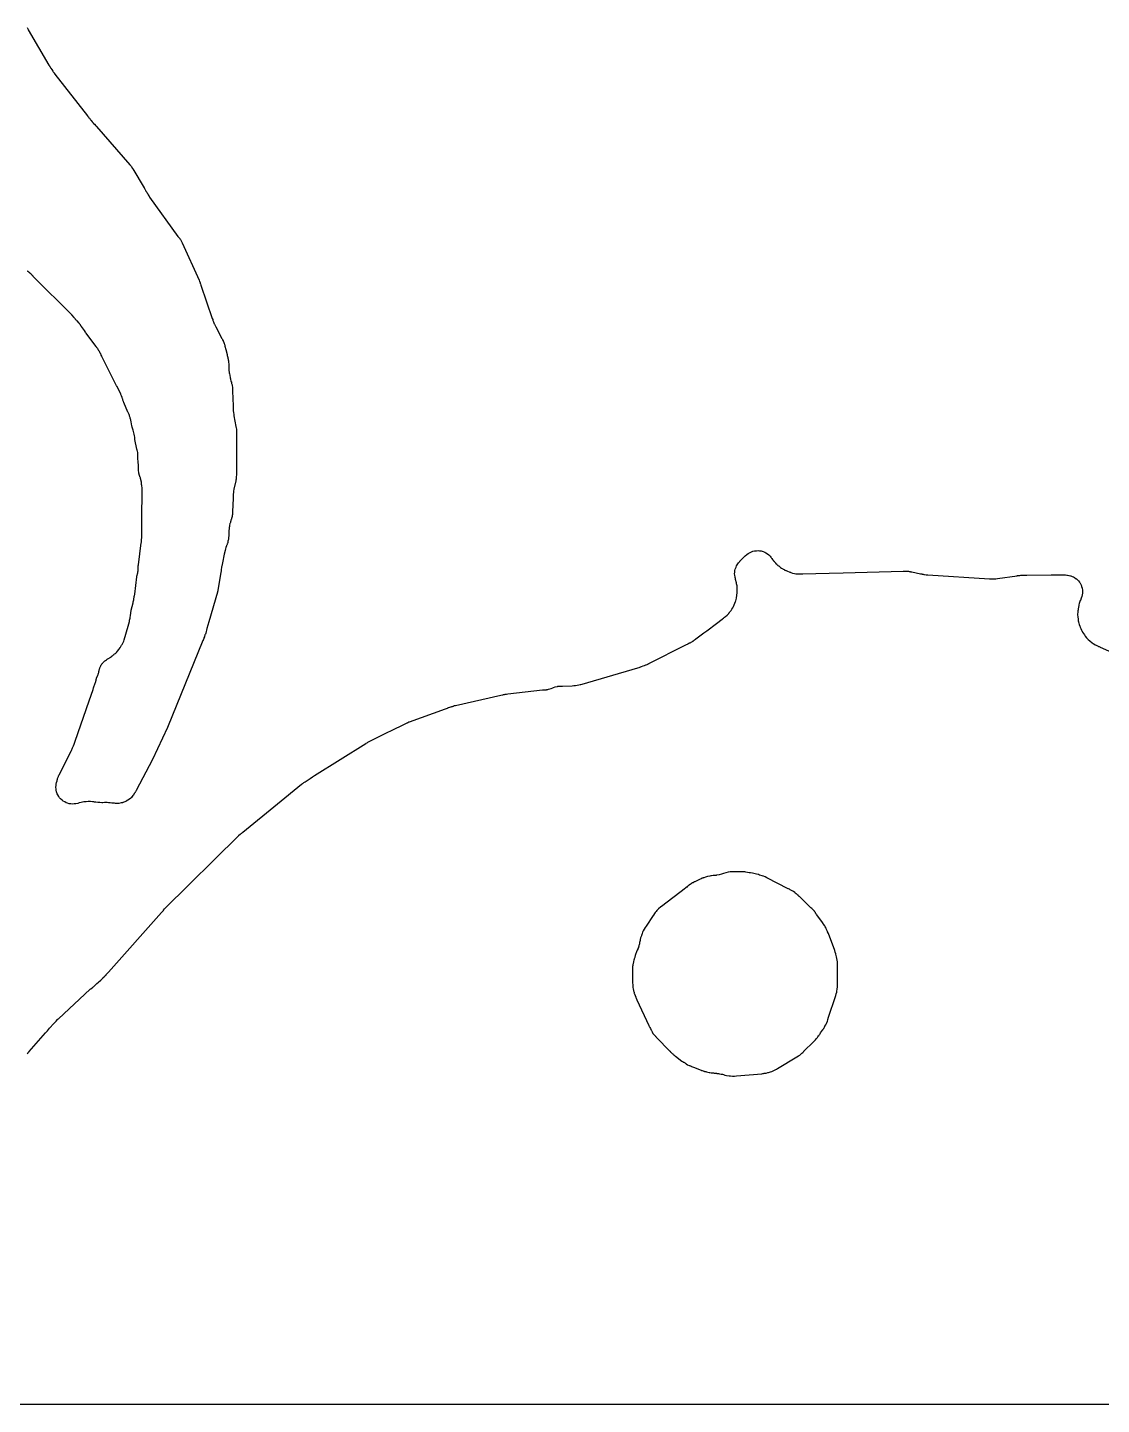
# Model space of a CAD drawing. Header units: millimetres. Extents: x 0 to 300, y 0 to 300.
# Drawn here: x 86.5 to 162.6, y -0.1 to 97.5 of the extents above; entities that cross this region are included whole.
import ezdxf

# ---------------------------------------------------------------- set-up
doc = ezdxf.new("R2010")
doc.units = ezdxf.units.MM
doc.layers.add('CUT', color=7, linetype='CONTINUOUS')

msp = doc.modelspace()

# ---------------------------------------------------------------- linework, layer by layer
at = {"layer": 'CUT'}
for points in [[(86.48, 97.51), (86.55, 97.38), (86.57, 97.35), (88.03, 94.85), (88.07, 94.79), (88.08, 94.78), (88.09, 94.76), (88.11, 94.73), (88.12, 94.71), (88.12, 94.7), (88.15, 94.65), (88.17, 94.62), (88.23, 94.53), (88.32, 94.41), (88.34, 94.38), (88.41, 94.29), (88.41, 94.28), (88.46, 94.21), (90.76, 91.25), (90.78, 91.24), (90.79, 91.22), (90.79, 91.21), (90.82, 91.18), (90.83, 91.17), (90.84, 91.15), (90.86, 91.12), (90.9, 91.08), (90.92, 91.06), (90.92, 91.05), (90.94, 91.03), (90.96, 91.01), (90.98, 90.98), (90.99, 90.97), (91, 90.96), (91, 90.95), (91.01, 90.95), (91.01, 90.94), (91.02, 90.93), (91.02, 90.92), (91.09, 90.83), (91.15, 90.77), (91.16, 90.76), (91.17, 90.75), (91.17, 90.74), (91.26, 90.65), (91.36, 90.55), (91.39, 90.51), (91.4, 90.5), (93.77, 87.79), (93.85, 87.69), (93.96, 87.53), (93.97, 87.5), (94.78, 86.15), (94.78, 86.14), (94.8, 86.12), (94.81, 86.1), (94.83, 86.06), (94.84, 86.04), (94.85, 86.02), (94.87, 85.99), (94.88, 85.97), (94.91, 85.91), (94.92, 85.9), (94.94, 85.86), (94.95, 85.85), (94.96, 85.84), (94.97, 85.83), (94.97, 85.82), (94.98, 85.81), (95, 85.78), (95, 85.77), (95, 85.76), (95.01, 85.75), (95.02, 85.73), (95.03, 85.72), (95.04, 85.7), (95.06, 85.66), (95.11, 85.59), (95.12, 85.57), (95.13, 85.56), (95.17, 85.49), (97.17, 82.7), (97.23, 82.64), (97.24, 82.62), (97.28, 82.57), (97.3, 82.55), (97.31, 82.54), (97.35, 82.48), (97.43, 82.34), (97.45, 82.3), (97.48, 82.24), (98.67, 79.6), (98.71, 79.5), (98.72, 79.48), (98.73, 79.46), (98.74, 79.43), (98.74, 79.42), (98.74, 79.41), (98.76, 79.37), (98.77, 79.35), (98.79, 79.26), (99.6, 76.88), (99.64, 76.81), (99.64, 76.8), (99.65, 76.75), (99.69, 76.64), (99.75, 76.51), (99.76, 76.49), (99.78, 76.45), (99.79, 76.43), (99.86, 76.3), (100.28, 75.48), (100.29, 75.46), (100.3, 75.44), (100.32, 75.41), (100.34, 75.37), (100.37, 75.3), (100.37, 75.29), (100.38, 75.28), (100.4, 75.25), (100.41, 75.21), (100.42, 75.2), (100.42, 75.19), (100.42, 75.18), (100.45, 75.12), (100.47, 75.07), (100.47, 75.06), (100.47, 75.05), (100.48, 75.04), (100.49, 74.99), (100.49, 74.98), (100.5, 74.93), (100.56, 74.69), (100.65, 74.33), (100.66, 74.27), (100.66, 74.26), (100.67, 74.23), (100.67, 74.22), (100.68, 74.21), (100.68, 74.2), (100.68, 74.19), (100.69, 74.17), (100.69, 74.16), (100.7, 74.14), (100.71, 74.11), (100.71, 74.1), (100.71, 74.09), (100.71, 74.08), (100.72, 74.04), (100.73, 74.02), (100.74, 74), (100.74, 73.97), (100.76, 73.88), (100.76, 73.85), (100.76, 73.77), (100.77, 73.67), (100.77, 73.66), (100.77, 73.6), (100.79, 73.25), (100.79, 73.24), (100.79, 73.22), (100.79, 73.19), (100.8, 73.13), (100.8, 73.08), (100.81, 73.07), (100.81, 73.06), (100.81, 73.05), (100.81, 73.04), (100.81, 73.02), (100.82, 72.98), (100.82, 72.97), (100.84, 72.87), (100.84, 72.86), (100.87, 72.69), (100.89, 72.61), (100.9, 72.57), (100.9, 72.56), (100.93, 72.47), (100.93, 72.46), (100.95, 72.4), (100.96, 72.39), (100.96, 72.38), (100.96, 72.37), (100.96, 72.35), (100.97, 72.34), (100.98, 72.3), (100.98, 72.29), (101.01, 72.18), (101.02, 72.16), (101.02, 72.13), (101.03, 72), (101.03, 71.99), (101.04, 71.84), (101.05, 71.81), (101.05, 71.8), (101.05, 71.74), (101.08, 70.7), (101.08, 70.64), (101.08, 70.62), (101.08, 70.52), (101.08, 70.44), (101.08, 70.34), (101.1, 70.23), (101.13, 70.09), (101.13, 70.06), (101.13, 70.04), (101.14, 69.98), (101.28, 69.24), (101.28, 69.22), (101.29, 69.17), (101.32, 69.03), (101.32, 68.96), (101.33, 68.88), (101.33, 65.97), (101.33, 65.92), (101.32, 65.84), (101.32, 65.81), (101.31, 65.66), (101.31, 65.65), (101.31, 65.6), (101.3, 65.55), (101.29, 65.49), (101.28, 65.44), (101.27, 65.4), (101.27, 65.38), (101.14, 64.8), (101.13, 64.78), (101.11, 64.68), (101.1, 64.56), (101.09, 64.44), (101.09, 64.27), (101.08, 64.15), (101.08, 64.14), (101.06, 63.67), (101.04, 63.18), (101.04, 63.14), (101.03, 63.07), (101.03, 63.01), (101.03, 63), (101.03, 62.99), (101.03, 62.98), (101.03, 62.97), (101.02, 62.96), (101.02, 62.95), (101.02, 62.94), (101.02, 62.93), (101.02, 62.92), (101.01, 62.87), (101.01, 62.84), (101, 62.81), (101, 62.8), (100.99, 62.76), (100.99, 62.75), (100.98, 62.73), (100.98, 62.72), (100.97, 62.68), (100.96, 62.67), (100.96, 62.66), (100.95, 62.65), (100.93, 62.59), (100.92, 62.56), (100.92, 62.54), (100.91, 62.53), (100.9, 62.5), (100.89, 62.44), (100.87, 62.38), (100.86, 62.36), (100.83, 62.21), (100.82, 62.14), (100.81, 62.08), (100.81, 62.06), (100.81, 62.05), (100.81, 62.03), (100.81, 62.02), (100.8, 62), (100.8, 61.94), (100.79, 61.88), (100.78, 61.6), (100.78, 61.55), (100.77, 61.49), (100.76, 61.37), (100.76, 61.32), (100.75, 61.22), (100.74, 61.18), (100.72, 61.11), (100.71, 61.05), (100.7, 61.02), (100.7, 61.01), (100.68, 60.95), (100.66, 60.91), (100.65, 60.88), (100.63, 60.83), (100.63, 60.82), (100.62, 60.8), (100.61, 60.77), (100.57, 60.66), (100.54, 60.56), (100.51, 60.45), (100.5, 60.37), (100.49, 60.36), (100.45, 60.19), (100.34, 59.57), (100.34, 59.56), (100.3, 59.45), (100.28, 59.34), (100.27, 59.28), (100.26, 59.25), (100.24, 59.11), (100.24, 59.06), (100.23, 58.97), (100.23, 58.96), (100.22, 58.9), (100, 57.6), (99.99, 57.57), (99.98, 57.53), (99.97, 57.5), (99.37, 55.39), (99.3, 55.16), (99.23, 54.91), (99.14, 54.59), (99.12, 54.52), (99.11, 54.49), (99.11, 54.48), (99.09, 54.46), (99.06, 54.36), (99.06, 54.34), (99.06, 54.33), (99.05, 54.32), (99.02, 54.26), (99.01, 54.21), (99, 54.19), (99, 54.18), (98.98, 54.15), (98.96, 54.1), (98.95, 54.07), (98.94, 54.06), (96.44, 47.91), (95.37, 45.63), (94.21, 43.43), (94.19, 43.39), (94.17, 43.35), (94.16, 43.33), (94.15, 43.31), (94.14, 43.29), (94.13, 43.28), (94.12, 43.27), (94.1, 43.24), (93.99, 43.08), (93.98, 43.07), (93.88, 42.94), (93.87, 42.93), (93.86, 42.92), (93.85, 42.92), (93.83, 42.9), (93.74, 42.82), (93.63, 42.74), (93.51, 42.67), (93.5, 42.67), (93.49, 42.66), (93.33, 42.6), (93.3, 42.58), (93.28, 42.58), (93.27, 42.57), (93.26, 42.57), (93.25, 42.57), (93.23, 42.56), (93.22, 42.56), (93.14, 42.55), (92.99, 42.52), (92.85, 42.51), (92.76, 42.52), (92.67, 42.53), (92.53, 42.54), (92.52, 42.54), (92.51, 42.54), (92.5, 42.54), (92.38, 42.56), (92.3, 42.57), (92.25, 42.57), (92.16, 42.58), (92.07, 42.58), (92.05, 42.58), (91.98, 42.58), (91.85, 42.57), (91.78, 42.57), (91.65, 42.58), (91.64, 42.58), (91.53, 42.59), (91.49, 42.59), (91.36, 42.6), (91.27, 42.61), (91.21, 42.62), (91.11, 42.64), (90.98, 42.65), (90.89, 42.65), (90.81, 42.65), (90.67, 42.64), (90.5, 42.62), (90.4, 42.61), (90.31, 42.58), (90.18, 42.55), (90.07, 42.52), (89.94, 42.49), (89.81, 42.48), (89.69, 42.47), (89.59, 42.48), (89.46, 42.5), (89.34, 42.53), (89.26, 42.57), (89.16, 42.62), (89.04, 42.69), (88.96, 42.75), (88.86, 42.85), (88.79, 42.92), (88.73, 43.01), (88.66, 43.13), (88.62, 43.21), (88.58, 43.33), (88.55, 43.45), (88.54, 43.54), (88.53, 43.67), (88.54, 43.78), (88.55, 43.88), (88.58, 44), (88.58, 44.02), (88.59, 44.05), (88.59, 44.06), (88.61, 44.12), (88.61, 44.13), (88.61, 44.14), (88.61, 44.15), (88.61, 44.16), (88.62, 44.17), (88.62, 44.18), (88.63, 44.19), (88.65, 44.26), (88.65, 44.27), (88.65, 44.29), (88.7, 44.43), (88.7, 44.44), (88.71, 44.46), (88.73, 44.51), (88.74, 44.52), (88.75, 44.54), (88.76, 44.55), (89.64, 46.27), (89.65, 46.31), (89.69, 46.4), (89.7, 46.42), (89.7, 46.43), (89.7, 46.44), (89.71, 46.47), (89.75, 46.56), (89.77, 46.6), (89.77, 46.61), (89.78, 46.63), (89.79, 46.64), (89.79, 46.65), (89.89, 46.93), (90.88, 49.78), (91.16, 50.6), (91.2, 50.72), (91.31, 51.04), (91.33, 51.1), (91.37, 51.25), (91.38, 51.29), (91.39, 51.33), (91.4, 51.36), (91.4, 51.37), (91.41, 51.38), (91.41, 51.39), (91.49, 51.61), (91.51, 51.66), (91.52, 51.68), (91.53, 51.71), (91.54, 51.72), (91.54, 51.74), (91.56, 51.79), (91.57, 51.84), (91.57, 51.85), (91.58, 51.88), (91.58, 51.89), (91.58, 51.9), (91.59, 51.91), (91.6, 51.95), (91.62, 52.05), (91.62, 52.06), (91.63, 52.1), (91.65, 52.14), (91.69, 52.23), (91.71, 52.27), (91.74, 52.33), (91.76, 52.36), (91.79, 52.41), (91.82, 52.44), (91.86, 52.49), (91.91, 52.54), (91.95, 52.58), (92, 52.63), (92.03, 52.65), (92.04, 52.66), (92.1, 52.7), (92.13, 52.72), (92.16, 52.74), (92.2, 52.77), (92.22, 52.78), (92.24, 52.79), (92.25, 52.8), (92.3, 52.82), (92.31, 52.82), (92.32, 52.83), (92.37, 52.87), (92.41, 52.89), (92.42, 52.9), (92.43, 52.91), (92.44, 52.91), (92.45, 52.92), (92.47, 52.93), (92.48, 52.94), (92.5, 52.96), (92.52, 52.97), (92.53, 52.98), (92.54, 52.98), (92.56, 53), (92.59, 53.03), (92.61, 53.04), (92.65, 53.08), (92.66, 53.09), (92.68, 53.11), (92.74, 53.15), (92.81, 53.22), (92.88, 53.3), (92.98, 53.42), (93.06, 53.53), (93.08, 53.57), (93.09, 53.59), (93.1, 53.6), (93.12, 53.63), (93.13, 53.64), (93.13, 53.65), (93.15, 53.68), (93.15, 53.69), (93.18, 53.74), (93.2, 53.77), (93.21, 53.78), (93.29, 53.92), (93.33, 54.01), (93.37, 54.12), (93.42, 54.27), (93.44, 54.34), (93.73, 55.41), (93.74, 55.47), (93.75, 55.51), (93.75, 55.53), (93.76, 55.56), (93.77, 55.59), (93.77, 55.6), (93.77, 55.61), (93.78, 55.62), (93.79, 55.65), (93.8, 55.7), (93.8, 55.71), (93.82, 55.82), (93.87, 56.21), (93.87, 56.22), (93.99, 56.74), (94, 56.78), (94.01, 56.81), (94.01, 56.82), (94.02, 56.84), (94.02, 56.85), (94.03, 56.89), (94.04, 56.92), (94.04, 56.95), (94.06, 57.03), (94.07, 57.14), (94.08, 57.2), (94.09, 57.24), (94.11, 57.34), (94.26, 58.57), (94.27, 58.62), (94.27, 58.63), (94.27, 58.65), (94.28, 58.67), (94.29, 58.69), (94.29, 58.72), (94.3, 58.76), (94.3, 58.77), (94.31, 58.82), (94.32, 58.84), (94.32, 58.85), (94.33, 58.91), (94.34, 58.95), (94.35, 58.99), (94.35, 59), (94.35, 59.01), (94.35, 59.02), (94.35, 59.03), (94.36, 59.05), (94.36, 59.14), (94.36, 59.15), (94.36, 59.16), (94.36, 59.23), (94.36, 59.28), (94.36, 59.37), (94.37, 59.39), (94.37, 59.4), (94.37, 59.42), (94.57, 60.99), (94.58, 61.04), (94.58, 61.06), (94.59, 61.13), (94.59, 61.16), (94.6, 61.2), (94.6, 61.24), (94.6, 61.25), (94.6, 61.26), (94.6, 61.28), (94.61, 61.32), (94.61, 61.33), (94.62, 61.36), (94.62, 61.46), (94.62, 61.47), (94.62, 61.5), (94.62, 61.54), (94.62, 61.56), (94.62, 61.68), (94.62, 61.69), (94.62, 61.75), (94.62, 62.62), (94.63, 64.78), (94.63, 64.79), (94.63, 64.89), (94.62, 65.02), (94.61, 65.05), (94.6, 65.12), (94.6, 65.14), (94.6, 65.18), (94.59, 65.23), (94.59, 65.24), (94.58, 65.31), (94.57, 65.34), (94.57, 65.38), (94.56, 65.4), (94.55, 65.42), (94.55, 65.45), (94.54, 65.47), (94.54, 65.49), (94.53, 65.52), (94.52, 65.54), (94.52, 65.56), (94.51, 65.59), (94.49, 65.64), (94.49, 65.65), (94.49, 65.66), (94.48, 65.67), (94.48, 65.69), (94.47, 65.71), (94.47, 65.72), (94.46, 65.73), (94.46, 65.74), (94.45, 65.75), (94.45, 65.76), (94.45, 65.77), (94.43, 65.83), (94.43, 65.84), (94.43, 65.85), (94.42, 65.9), (94.41, 65.91), (94.41, 65.92), (94.41, 65.93), (94.41, 65.94), (94.4, 65.98), (94.4, 65.99), (94.4, 66), (94.39, 66.08), (94.39, 66.13), (94.38, 66.2), (94.38, 66.22), (94.38, 66.25), (94.38, 66.28), (94.38, 66.34), (94.38, 66.35), (94.38, 66.41), (94.37, 66.54), (94.36, 66.67), (94.34, 67.04), (94.34, 67.05), (94.34, 67.14), (94.34, 67.16), (94.33, 67.28), (94.32, 67.4), (94.3, 67.49), (94.29, 67.53), (94.28, 67.58), (94.28, 67.6), (94.27, 67.61), (94.27, 67.63), (94.12, 68.31), (94.12, 68.35), (94.12, 68.36), (94.11, 68.47), (94.11, 68.48), (94.09, 68.58), (94.07, 68.69), (94.05, 68.79), (94, 68.98), (93.98, 69.05), (93.93, 69.19), (93.93, 69.2), (93.91, 69.25), (93.91, 69.26), (93.91, 69.27), (93.85, 69.57), (93.85, 69.58), (93.85, 69.59), (93.84, 69.64), (93.83, 69.68), (93.83, 69.7), (93.83, 69.71), (93.82, 69.76), (93.8, 69.82), (93.79, 69.88), (93.75, 69.97), (93.75, 69.98), (93.74, 69.98), (93.74, 69.99), (93.74, 70), (93.74, 70.01), (93.73, 70.02), (93.73, 70.03), (93.72, 70.05), (93.72, 70.06), (93.71, 70.08), (93.7, 70.12), (93.65, 70.23), (93.63, 70.26), (93.34, 70.94), (93.31, 71.03), (93.3, 71.04), (93.3, 71.06), (93.28, 71.1), (93.27, 71.13), (93.26, 71.17), (93.25, 71.2), (93.22, 71.3), (93.18, 71.41), (93.13, 71.51), (93.12, 71.52), (93.12, 71.53), (93.07, 71.65), (92.91, 71.96), (92.86, 72.06), (92.85, 72.08), (92.84, 72.1), (92.83, 72.11), (91.78, 74.2), (91.78, 74.21), (91.77, 74.22), (91.74, 74.3), (91.73, 74.31), (91.7, 74.37), (91.7, 74.38), (91.69, 74.4), (91.68, 74.41), (91.68, 74.42), (91.67, 74.44), (91.63, 74.51), (91.61, 74.54), (91.61, 74.55), (91.59, 74.58), (91.58, 74.59), (91.57, 74.6), (91.56, 74.62), (91.55, 74.64), (91.54, 74.65), (91.53, 74.66), (91.53, 74.67), (91.52, 74.69), (91.52, 74.7), (91.51, 74.7), (91.51, 74.71), (91.5, 74.73), (91.48, 74.75), (91.48, 74.76), (91.47, 74.77), (91.44, 74.8), (91.44, 74.81), (91.43, 74.82), (91.42, 74.83), (91.41, 74.85), (91.4, 74.85), (91.4, 74.86), (91.39, 74.87), (91.38, 74.89), (91.37, 74.9), (91.36, 74.92), (90.67, 75.86), (90.65, 75.88), (90.63, 75.92), (90.55, 76.03), (90.33, 76.33), (90.32, 76.34), (90.31, 76.36), (90.31, 76.37), (90.3, 76.37), (90.3, 76.38), (90.26, 76.43), (90.26, 76.44), (90.24, 76.46), (90.22, 76.48), (90.21, 76.5), (90.19, 76.53), (90.16, 76.58), (90.06, 76.69), (90.04, 76.71), (90.03, 76.72), (90.01, 76.74), (89.97, 76.77), (89.96, 76.78), (89.95, 76.79), (89.92, 76.82), (89.91, 76.83), (89.88, 76.87), (89.87, 76.88), (89.84, 76.91), (89.81, 76.96), (89.65, 77.14), (89.6, 77.19), (86.99, 79.79), (86.95, 79.84), (86.93, 79.86), (86.92, 79.87), (86.91, 79.89), (86.87, 79.93), (86.85, 79.95), (86.83, 79.97), (86.83, 79.98), (86.74, 80.06), (86.69, 80.1), (86.67, 80.12), (86.65, 80.13), (86.65, 80.14), (86.64, 80.14), (86.63, 80.16), (86.61, 80.17), (86.59, 80.19), (86.57, 80.2), (86.56, 80.21), (86.55, 80.22), (86.54, 80.23), (86.53, 80.24), (86.52, 80.24), (86.51, 80.25)], [(86.5, 24.78), (86.55, 24.84), (86.57, 24.86), (86.59, 24.88), (86.62, 24.92), (86.64, 24.94), (87.8, 26.27), (87.84, 26.31), (87.89, 26.36), (87.94, 26.41), (88.08, 26.59), (88.37, 26.92), (88.48, 27.02), (88.5, 27.04), (88.53, 27.07), (88.55, 27.09), (88.65, 27.2), (88.68, 27.24), (88.69, 27.25), (88.7, 27.26), (90.96, 29.35), (90.99, 29.37), (91, 29.37), (91.1, 29.45), (91.14, 29.49), (91.18, 29.52), (91.2, 29.53), (91.27, 29.6), (91.38, 29.71), (91.43, 29.75), (91.55, 29.86), (91.57, 29.87), (91.59, 29.89), (91.68, 29.96), (91.76, 30.04), (91.77, 30.05), (91.78, 30.06), (91.82, 30.1), (91.84, 30.13), (91.85, 30.14), (91.86, 30.15), (91.87, 30.16), (91.89, 30.18), (91.9, 30.19), (91.91, 30.2), (91.92, 30.21), (91.93, 30.22), (91.95, 30.23), (91.95, 30.24), (91.96, 30.24), (91.98, 30.26), (92, 30.28), (92.03, 30.32), (92.03, 30.33), (92.05, 30.35), (92.1, 30.4), (92.11, 30.41), (92.12, 30.42), (92.14, 30.45), (92.19, 30.5), (92.25, 30.57), (96.01, 34.79), (96.06, 34.84), (96.1, 34.89), (96.14, 34.94), (96.15, 34.96), (96.23, 35.05), (101.48, 40.24), (101.5, 40.26), (101.59, 40.33), (101.61, 40.35), (101.62, 40.36), (101.65, 40.39), (101.67, 40.4), (101.69, 40.42), (101.7, 40.43), (101.72, 40.44), (101.78, 40.49), (104.23, 42.49), (105.94, 43.88), (105.95, 43.88), (105.98, 43.91), (106, 43.92), (106.02, 43.94), (106.04, 43.95), (106.05, 43.96), (106.07, 43.97), (106.09, 43.99), (106.1, 43.99), (106.15, 44.03), (106.18, 44.06), (106.19, 44.06), (106.54, 44.29), (106.71, 44.4), (106.77, 44.44), (106.86, 44.49), (110.48, 46.77), (110.52, 46.79), (110.57, 46.82), (110.62, 46.85), (112, 47.54), (112.31, 47.69), (113.22, 48.13), (113.31, 48.18), (113.33, 48.19), (113.36, 48.21), (113.37, 48.21), (113.43, 48.24), (113.44, 48.25), (113.45, 48.25), (113.46, 48.26), (113.47, 48.26), (113.48, 48.26), (113.49, 48.27), (113.52, 48.28), (113.54, 48.29), (113.56, 48.29), (113.57, 48.29), (113.58, 48.3), (116.14, 49.22), (116.27, 49.28), (116.3, 49.29), (116.35, 49.31), (116.38, 49.32), (116.5, 49.36), (116.53, 49.37), (116.57, 49.38), (116.62, 49.4), (116.67, 49.41), (116.71, 49.42), (116.73, 49.43), (116.78, 49.45), (116.79, 49.45), (116.84, 49.46), (120.05, 50.2), (120.2, 50.22), (120.25, 50.23), (120.29, 50.24), (120.3, 50.24), (120.31, 50.24), (120.37, 50.26), (120.39, 50.26), (120.42, 50.27), (120.45, 50.27), (120.56, 50.29), (123, 50.56), (123.04, 50.56), (123.06, 50.56), (123.13, 50.57), (123.17, 50.57), (123.28, 50.58), (123.31, 50.59), (123.34, 50.59), (123.39, 50.6), (123.44, 50.62), (123.52, 50.64), (123.63, 50.67), (123.73, 50.71), (123.78, 50.73), (123.91, 50.78), (124.04, 50.8), (124.06, 50.81), (124.1, 50.82), (124.13, 50.82), (124.15, 50.83), (124.17, 50.83), (124.2, 50.83), (124.35, 50.84), (124.39, 50.84), (124.42, 50.84), (125.1, 50.86), (125.11, 50.86), (125.23, 50.87), (125.35, 50.88), (125.47, 50.9), (125.59, 50.92), (125.67, 50.94), (125.71, 50.94), (125.81, 50.97), (129.75, 52.13), (129.86, 52.16), (129.95, 52.19), (129.96, 52.19), (129.97, 52.2), (130.02, 52.22), (130.15, 52.26), (130.24, 52.29), (130.28, 52.31), (130.33, 52.33), (130.35, 52.34), (130.42, 52.37), (130.46, 52.39), (130.47, 52.4), (130.5, 52.41), (130.51, 52.42), (130.52, 52.42), (130.54, 52.43), (130.55, 52.44), (130.56, 52.44), (130.57, 52.45), (130.58, 52.45), (133.12, 53.73), (133.22, 53.78), (133.27, 53.81), (133.3, 53.83), (133.31, 53.83), (133.33, 53.84), (133.34, 53.85), (133.36, 53.86), (133.38, 53.87), (133.39, 53.87), (133.4, 53.88), (133.42, 53.89), (133.43, 53.89), (133.46, 53.91), (133.51, 53.93), (133.54, 53.94), (133.58, 53.97), (133.63, 54), (133.64, 54), (133.65, 54.01), (133.67, 54.02), (133.7, 54.04), (133.71, 54.06), (133.73, 54.07), (133.75, 54.09), (133.78, 54.11), (133.79, 54.11), (133.8, 54.12), (133.82, 54.13), (133.83, 54.14), (133.87, 54.17), (133.88, 54.18), (134.25, 54.46), (134.44, 54.6), (134.64, 54.75), (135.34, 55.28), (135.73, 55.57), (135.76, 55.59), (135.83, 55.65), (135.9, 55.71), (135.91, 55.72), (135.97, 55.76), (136.08, 55.85), (136.09, 55.86), (136.2, 55.99), (136.23, 56.04), (136.24, 56.05), (136.25, 56.06), (136.27, 56.09), (136.3, 56.12), (136.33, 56.15), (136.37, 56.2), (136.43, 56.29), (136.49, 56.38), (136.53, 56.48), (136.59, 56.6), (136.64, 56.72), (136.69, 56.84), (136.7, 56.87), (136.73, 56.97), (136.75, 57.07), (136.78, 57.27), (136.78, 57.29), (136.8, 57.44), (136.81, 57.6), (136.81, 57.66), (136.8, 57.78), (136.8, 57.79), (136.79, 57.88), (136.79, 57.94), (136.77, 58.01), (136.76, 58.08), (136.74, 58.14), (136.74, 58.15), (136.74, 58.16), (136.74, 58.18), (136.73, 58.2), (136.73, 58.21), (136.72, 58.24), (136.71, 58.3), (136.71, 58.33), (136.7, 58.34), (136.69, 58.37), (136.69, 58.38), (136.68, 58.4), (136.68, 58.43), (136.67, 58.46), (136.65, 58.53), (136.65, 58.54), (136.65, 58.55), (136.63, 58.69), (136.62, 58.79), (136.63, 58.92), (136.64, 59.03), (136.66, 59.12), (136.72, 59.26), (136.76, 59.36), (136.81, 59.44), (136.89, 59.56), (136.94, 59.62), (136.96, 59.64), (136.97, 59.65), (136.99, 59.67), (136.99, 59.68), (137.35, 60.05), (137.37, 60.06), (137.37, 60.07), (137.48, 60.16), (137.59, 60.24), (137.71, 60.31), (137.81, 60.36), (137.91, 60.39), (138.02, 60.42), (138.16, 60.43), (138.28, 60.44), (138.39, 60.43), (138.51, 60.41), (138.64, 60.37), (138.76, 60.33), (138.84, 60.29), (138.95, 60.21), (139.05, 60.13), (139.13, 60.05), (139.19, 59.98), (139.2, 59.96), (139.23, 59.91), (139.25, 59.88), (139.3, 59.81), (139.34, 59.76), (139.36, 59.73), (139.38, 59.71), (139.41, 59.68), (139.43, 59.66), (139.45, 59.64), (139.46, 59.62), (139.48, 59.6), (139.5, 59.57), (139.51, 59.56), (139.52, 59.55), (139.53, 59.54), (139.54, 59.53), (139.55, 59.52), (139.61, 59.47), (139.62, 59.45), (139.63, 59.44), (139.64, 59.44), (139.65, 59.43), (139.69, 59.39), (139.73, 59.35), (139.74, 59.35), (139.82, 59.29), (139.83, 59.28), (139.88, 59.24), (139.93, 59.2), (140.03, 59.14), (140.06, 59.13), (140.13, 59.09), (140.14, 59.08), (140.16, 59.07), (140.18, 59.06), (140.19, 59.05), (140.21, 59.04), (140.25, 59.02), (140.26, 59.02), (140.36, 58.98), (140.37, 58.97), (140.48, 58.93), (140.53, 58.91), (140.54, 58.91), (140.57, 58.9), (140.6, 58.88), (140.72, 58.85), (140.85, 58.82), (140.96, 58.8), (141.07, 58.79), (141.08, 58.79), (141.09, 58.79), (141.12, 58.79), (141.15, 58.78), (141.18, 58.78), (141.21, 58.78), (141.22, 58.78), (141.35, 58.78), (141.37, 58.78), (141.43, 58.78), (141.45, 58.78), (142.37, 58.81), (143.32, 58.83), (144.31, 58.86), (148.56, 58.99), (148.62, 58.99), (148.64, 58.99), (148.68, 58.99), (148.69, 58.99), (148.73, 58.99), (148.75, 58.99), (148.79, 58.99), (148.81, 58.99), (148.82, 58.99), (148.82, 58.98), (148.83, 58.98), (148.84, 58.98), (148.86, 58.98), (148.87, 58.98), (148.88, 58.97), (148.94, 58.97), (148.99, 58.96), (149.01, 58.96), (149.02, 58.96), (149.03, 58.96), (149.04, 58.95), (149.06, 58.95), (149.07, 58.94), (149.09, 58.94), (149.1, 58.94), (149.13, 58.93), (149.15, 58.93), (149.17, 58.93), (149.79, 58.8), (149.8, 58.8), (149.81, 58.79), (149.82, 58.79), (149.83, 58.79), (149.84, 58.79), (149.85, 58.78), (149.88, 58.78), (149.89, 58.78), (149.9, 58.78), (149.91, 58.77), (149.92, 58.77), (149.93, 58.77), (149.94, 58.77), (149.99, 58.76), (150.02, 58.75), (150.08, 58.74), (150.18, 58.72), (150.28, 58.72), (150.32, 58.72), (154.67, 58.44), (154.71, 58.44), (154.8, 58.43), (154.89, 58.43), (154.92, 58.43), (155.02, 58.44), (155.07, 58.44), (155.13, 58.44), (155.25, 58.45), (156.63, 58.66), (156.65, 58.67), (156.67, 58.67), (156.68, 58.67), (156.7, 58.67), (156.72, 58.67), (156.77, 58.68), (156.79, 58.68), (156.82, 58.68), (156.89, 58.69), (156.9, 58.69), (156.91, 58.69), (156.95, 58.69), (156.96, 58.69), (156.97, 58.69), (156.97, 58.7), (156.98, 58.7), (156.99, 58.7), (157.02, 58.7), (157.05, 58.7), (157.23, 58.7), (157.29, 58.7), (157.31, 58.7), (157.33, 58.7), (159.06, 58.71), (159.89, 58.71), (160.04, 58.71), (160.05, 58.71), (160.07, 58.71), (160.15, 58.7), (160.18, 58.7), (160.19, 58.7), (160.2, 58.7), (160.21, 58.7), (160.31, 58.68), (160.33, 58.68), (160.43, 58.65), (160.44, 58.65), (160.53, 58.61), (160.63, 58.57), (160.71, 58.52), (160.83, 58.44), (160.84, 58.44), (160.91, 58.37), (160.93, 58.35), (160.98, 58.29), (161.06, 58.19), (161.07, 58.18), (161.12, 58.09), (161.14, 58.06), (161.17, 58), (161.2, 57.89), (161.24, 57.77), (161.26, 57.63), (161.27, 57.53), (161.26, 57.43), (161.25, 57.31), (161.22, 57.18), (161.18, 57.07), (161.12, 56.91), (161.11, 56.89), (161.09, 56.84), (161.04, 56.68), (161.02, 56.6), (161.02, 56.58), (161.01, 56.54), (161, 56.5), (160.99, 56.46), (160.99, 56.44), (160.98, 56.42), (160.96, 56.32), (160.96, 56.31), (160.96, 56.28), (160.95, 56.25), (160.94, 56.18), (160.93, 56.14), (160.93, 56.08), (160.93, 56.04), (160.92, 55.96), (160.92, 55.88), (160.93, 55.74), (160.95, 55.57), (160.96, 55.54), (160.96, 55.51), (160.97, 55.47), (160.97, 55.45), (160.97, 55.43), (160.98, 55.41), (160.99, 55.36), (161, 55.33), (161, 55.32), (161, 55.3), (161.03, 55.19), (161.07, 55.08), (161.1, 55.03), (161.11, 55.02), (161.12, 54.97), (161.13, 54.96), (161.14, 54.92), (161.19, 54.81), (161.21, 54.78), (161.21, 54.77), (161.26, 54.66), (161.33, 54.56), (161.4, 54.46), (161.46, 54.38), (161.56, 54.26), (161.63, 54.18), (161.67, 54.14), (161.78, 54.04), (161.96, 53.9), (162.03, 53.85), (162.06, 53.83), (162.17, 53.77), (162.24, 53.74), (162.32, 53.69), (162.37, 53.67), (162.41, 53.65), (162.42, 53.65), (162.45, 53.63), (162.49, 53.62), (162.5, 53.61), (162.53, 53.6), (163.33, 53.23)], [(298.85, -0.08), (1.15, -0.08)]]:
    msp.add_lwpolyline(points, dxfattribs=at)
msp.add_lwpolyline([(129.47, 29.2), (129.48, 29.15), (129.49, 29.14), (129.49, 29.13), (129.5, 29.09), (129.51, 29.05), (129.52, 29.03), (129.56, 28.9), (129.61, 28.78), (129.62, 28.76), (129.64, 28.72), (129.65, 28.7), (129.65, 28.69), (129.66, 28.67), (129.67, 28.66), (129.67, 28.65), (129.68, 28.63), (129.68, 28.61), (130.53, 26.79), (130.55, 26.75), (130.56, 26.72), (130.58, 26.69), (130.6, 26.64), (130.65, 26.56), (130.66, 26.56), (130.71, 26.44), (130.72, 26.43), (130.75, 26.37), (130.77, 26.32), (130.83, 26.22), (130.9, 26.13), (130.98, 26.04), (130.99, 26.03), (131.03, 25.99), (131.06, 25.96), (131.09, 25.93), (131.11, 25.91), (131.11, 25.9), (131.13, 25.88), (131.99, 25.01), (132.01, 24.98), (132.04, 24.95), (132.05, 24.93), (132.06, 24.92), (132.1, 24.88), (132.12, 24.87), (132.12, 24.86), (132.14, 24.84), (132.15, 24.83), (132.17, 24.82), (132.18, 24.81), (132.19, 24.79), (132.23, 24.76), (132.26, 24.73), (132.29, 24.71), (132.3, 24.69), (132.39, 24.62), (132.42, 24.6), (132.88, 24.26), (132.89, 24.26), (132.93, 24.23), (132.94, 24.23), (132.94, 24.22), (132.95, 24.21), (132.96, 24.21), (132.97, 24.2), (132.98, 24.19), (133.01, 24.17), (133.06, 24.15), (133.08, 24.14), (133.1, 24.13), (133.11, 24.12), (133.12, 24.11), (133.14, 24.1), (133.15, 24.09), (133.16, 24.09), (133.18, 24.07), (133.19, 24.06), (133.29, 24), (133.39, 23.95), (133.43, 23.94), (133.49, 23.91), (133.5, 23.91), (133.52, 23.9), (133.54, 23.89), (133.57, 23.88), (133.7, 23.82), (133.71, 23.82), (134.24, 23.62), (134.28, 23.6), (134.29, 23.6), (134.31, 23.59), (134.33, 23.58), (134.39, 23.56), (134.43, 23.55), (134.46, 23.54), (134.47, 23.54), (134.48, 23.53), (134.49, 23.53), (134.53, 23.52), (134.58, 23.51), (134.62, 23.49), (134.71, 23.47), (134.81, 23.45), (134.82, 23.45), (134.84, 23.45), (134.86, 23.44), (134.95, 23.43), (134.97, 23.43), (135.04, 23.42), (135.08, 23.42), (135.12, 23.42), (135.16, 23.41), (135.2, 23.41), (135.22, 23.41), (135.31, 23.39), (135.32, 23.39), (135.36, 23.39), (135.37, 23.38), (135.39, 23.38), (135.4, 23.38), (135.44, 23.37), (135.45, 23.37), (135.46, 23.37), (135.47, 23.37), (135.54, 23.36), (135.67, 23.34), (135.68, 23.34), (135.7, 23.33), (135.73, 23.32), (135.74, 23.32), (135.76, 23.32), (135.83, 23.3), (135.87, 23.29), (135.93, 23.27), (136.05, 23.24), (136.24, 23.21), (136.24, 23.22), (136.32, 23.2), (136.47, 23.19), (136.61, 23.19), (136.76, 23.2), (138.54, 23.36), (138.61, 23.37), (138.63, 23.37), (138.67, 23.38), (138.71, 23.39), (138.72, 23.39), (138.73, 23.39), (138.79, 23.4), (138.86, 23.41), (138.98, 23.44), (139.01, 23.45), (139.16, 23.49), (139.25, 23.52), (139.34, 23.56), (139.45, 23.61), (139.59, 23.68), (139.66, 23.73), (141.03, 24.56), (141.14, 24.62), (141.24, 24.68), (141.32, 24.75), (141.39, 24.81), (141.46, 24.87), (141.53, 24.94), (141.53, 24.95), (142.21, 25.63), (142.27, 25.69), (142.3, 25.72), (142.34, 25.76), (142.4, 25.83), (142.42, 25.85), (142.44, 25.87), (142.48, 25.92), (142.49, 25.94), (142.51, 25.97), (142.57, 26.04), (142.6, 26.08), (142.61, 26.1), (142.64, 26.14), (142.66, 26.17), (142.67, 26.19), (142.68, 26.2), (142.71, 26.26), (142.84, 26.44), (142.87, 26.48), (142.88, 26.49), (142.91, 26.54), (142.93, 26.57), (142.96, 26.63), (142.98, 26.66), (142.99, 26.68), (143, 26.69), (143.01, 26.72), (143.07, 26.82), (143.12, 26.92), (143.19, 27.08), (143.22, 27.17), (143.23, 27.22), (143.23, 27.23), (143.24, 27.26), (143.25, 27.3), (143.78, 28.91), (143.82, 29.02), (143.85, 29.13), (143.87, 29.23), (143.88, 29.33), (143.89, 29.43), (143.9, 29.48), (143.91, 29.65), (143.91, 29.72), (143.91, 31.01), (143.91, 31.08), (143.9, 31.25), (143.9, 31.29), (143.89, 31.4), (143.88, 31.4), (143.88, 31.42), (143.87, 31.53), (143.84, 31.64), (143.81, 31.74), (143.78, 31.83), (143.78, 31.85), (143.75, 31.98), (143.71, 32.1), (143.26, 33.3), (143.21, 33.42), (143.19, 33.45), (143.17, 33.48), (143.16, 33.53), (143.14, 33.58), (143.1, 33.68), (143.04, 33.78), (143.03, 33.79), (143, 33.84), (142.98, 33.87), (142.94, 33.94), (142.87, 34.04), (142.86, 34.06), (142.42, 34.65), (142.4, 34.69), (142.36, 34.75), (142.34, 34.79), (142.28, 34.87), (142.27, 34.88), (142.26, 34.9), (142.19, 34.97), (142.18, 34.98), (142.17, 34.99), (142.16, 35), (142.11, 35.05), (142.11, 35.06), (142.08, 35.08), (142.07, 35.1), (142.04, 35.12), (142.03, 35.13), (142.02, 35.13), (141.24, 35.9), (141.2, 35.93), (141.19, 35.94), (141.15, 35.98), (141.11, 36.01), (141.1, 36.02), (141, 36.1), (140.98, 36.12), (140.92, 36.17), (140.89, 36.2), (140.79, 36.27), (140.69, 36.33), (140.55, 36.4), (140.52, 36.42), (140.51, 36.43), (140.5, 36.43), (140.43, 36.46), (140.42, 36.47), (138.91, 37.24), (138.9, 37.25), (138.78, 37.31), (138.66, 37.36), (138.63, 37.37), (138.57, 37.39), (138.37, 37.44), (138.3, 37.47), (138.17, 37.51), (137.88, 37.58), (137.74, 37.6), (137.71, 37.6), (137.69, 37.6), (137.66, 37.61), (137.42, 37.65), (137.34, 37.66), (137.25, 37.67), (137.12, 37.68), (136.62, 37.68), (136.53, 37.68), (136.4, 37.67), (136.31, 37.66), (136.17, 37.64), (136, 37.6), (135.83, 37.55), (135.75, 37.52), (135.7, 37.5), (135.69, 37.5), (135.52, 37.46), (135.35, 37.43), (135.34, 37.43), (135.31, 37.42), (135.29, 37.42), (135.25, 37.42), (135.21, 37.41), (135.19, 37.41), (135.14, 37.41), (135.09, 37.41), (134.99, 37.39), (134.93, 37.38), (134.87, 37.37), (134.69, 37.33), (134.55, 37.29), (134.43, 37.24), (134.42, 37.24), (134.4, 37.24), (134.37, 37.23), (134.3, 37.21), (134.24, 37.18), (134.18, 37.15), (134.14, 37.13), (134.13, 37.13), (133.79, 36.96), (133.77, 36.95), (133.71, 36.92), (133.67, 36.9), (133.66, 36.89), (133.64, 36.88), (133.57, 36.84), (133.55, 36.83), (133.5, 36.8), (133.4, 36.73), (133.38, 36.72), (133.37, 36.71), (133.36, 36.7), (133.32, 36.67), (133.27, 36.63), (133.26, 36.62), (133.2, 36.57), (133.17, 36.55), (133.14, 36.52), (131.44, 35.22), (131.38, 35.18), (131.23, 35.05), (131.17, 34.99), (131.11, 34.92), (131.05, 34.85), (131, 34.79), (130.94, 34.71), (130.87, 34.61), (130.85, 34.58), (130.36, 33.82), (130.35, 33.81), (130.29, 33.73), (130.21, 33.61), (130.15, 33.5), (130.1, 33.4), (130.07, 33.3), (130.06, 33.29), (130.06, 33.27), (130.05, 33.24), (130.04, 33.22), (130.04, 33.2), (130.03, 33.19), (130.03, 33.17), (130.02, 33.15), (130.01, 33.13), (129.99, 33.09), (129.96, 32.99), (129.93, 32.88), (129.92, 32.82), (129.92, 32.77), (129.91, 32.75), (129.91, 32.73), (129.89, 32.67), (129.89, 32.65), (129.89, 32.64), (129.89, 32.63), (129.88, 32.62), (129.88, 32.61), (129.88, 32.59), (129.87, 32.55), (129.86, 32.51), (129.86, 32.5), (129.85, 32.5), (129.84, 32.45), (129.84, 32.44), (129.83, 32.42), (129.83, 32.41), (129.83, 32.4), (129.81, 32.34), (129.8, 32.31), (129.76, 32.24), (129.75, 32.2), (129.72, 32.13), (129.71, 32.11), (129.7, 32.08), (129.69, 32.07), (129.61, 31.86), (129.6, 31.83), (129.6, 31.82), (129.57, 31.73), (129.54, 31.63), (129.54, 31.62), (129.54, 31.61), (129.52, 31.56), (129.5, 31.51), (129.5, 31.5), (129.5, 31.49), (129.49, 31.48), (129.49, 31.47), (129.47, 31.4), (129.45, 31.31), (129.42, 31.14), (129.41, 31.1), (129.4, 31.03), (129.39, 30.95), (129.38, 30.81), (129.38, 30.71), (129.39, 29.81), (129.39, 29.78), (129.4, 29.68), (129.4, 29.67), (129.4, 29.66), (129.4, 29.58), (129.41, 29.53), (129.41, 29.49), (129.43, 29.36), (129.44, 29.36), (129.45, 29.31), (129.45, 29.27), (129.46, 29.24)], close=True, dxfattribs=at)

doc.saveas('drawing.dxf')
